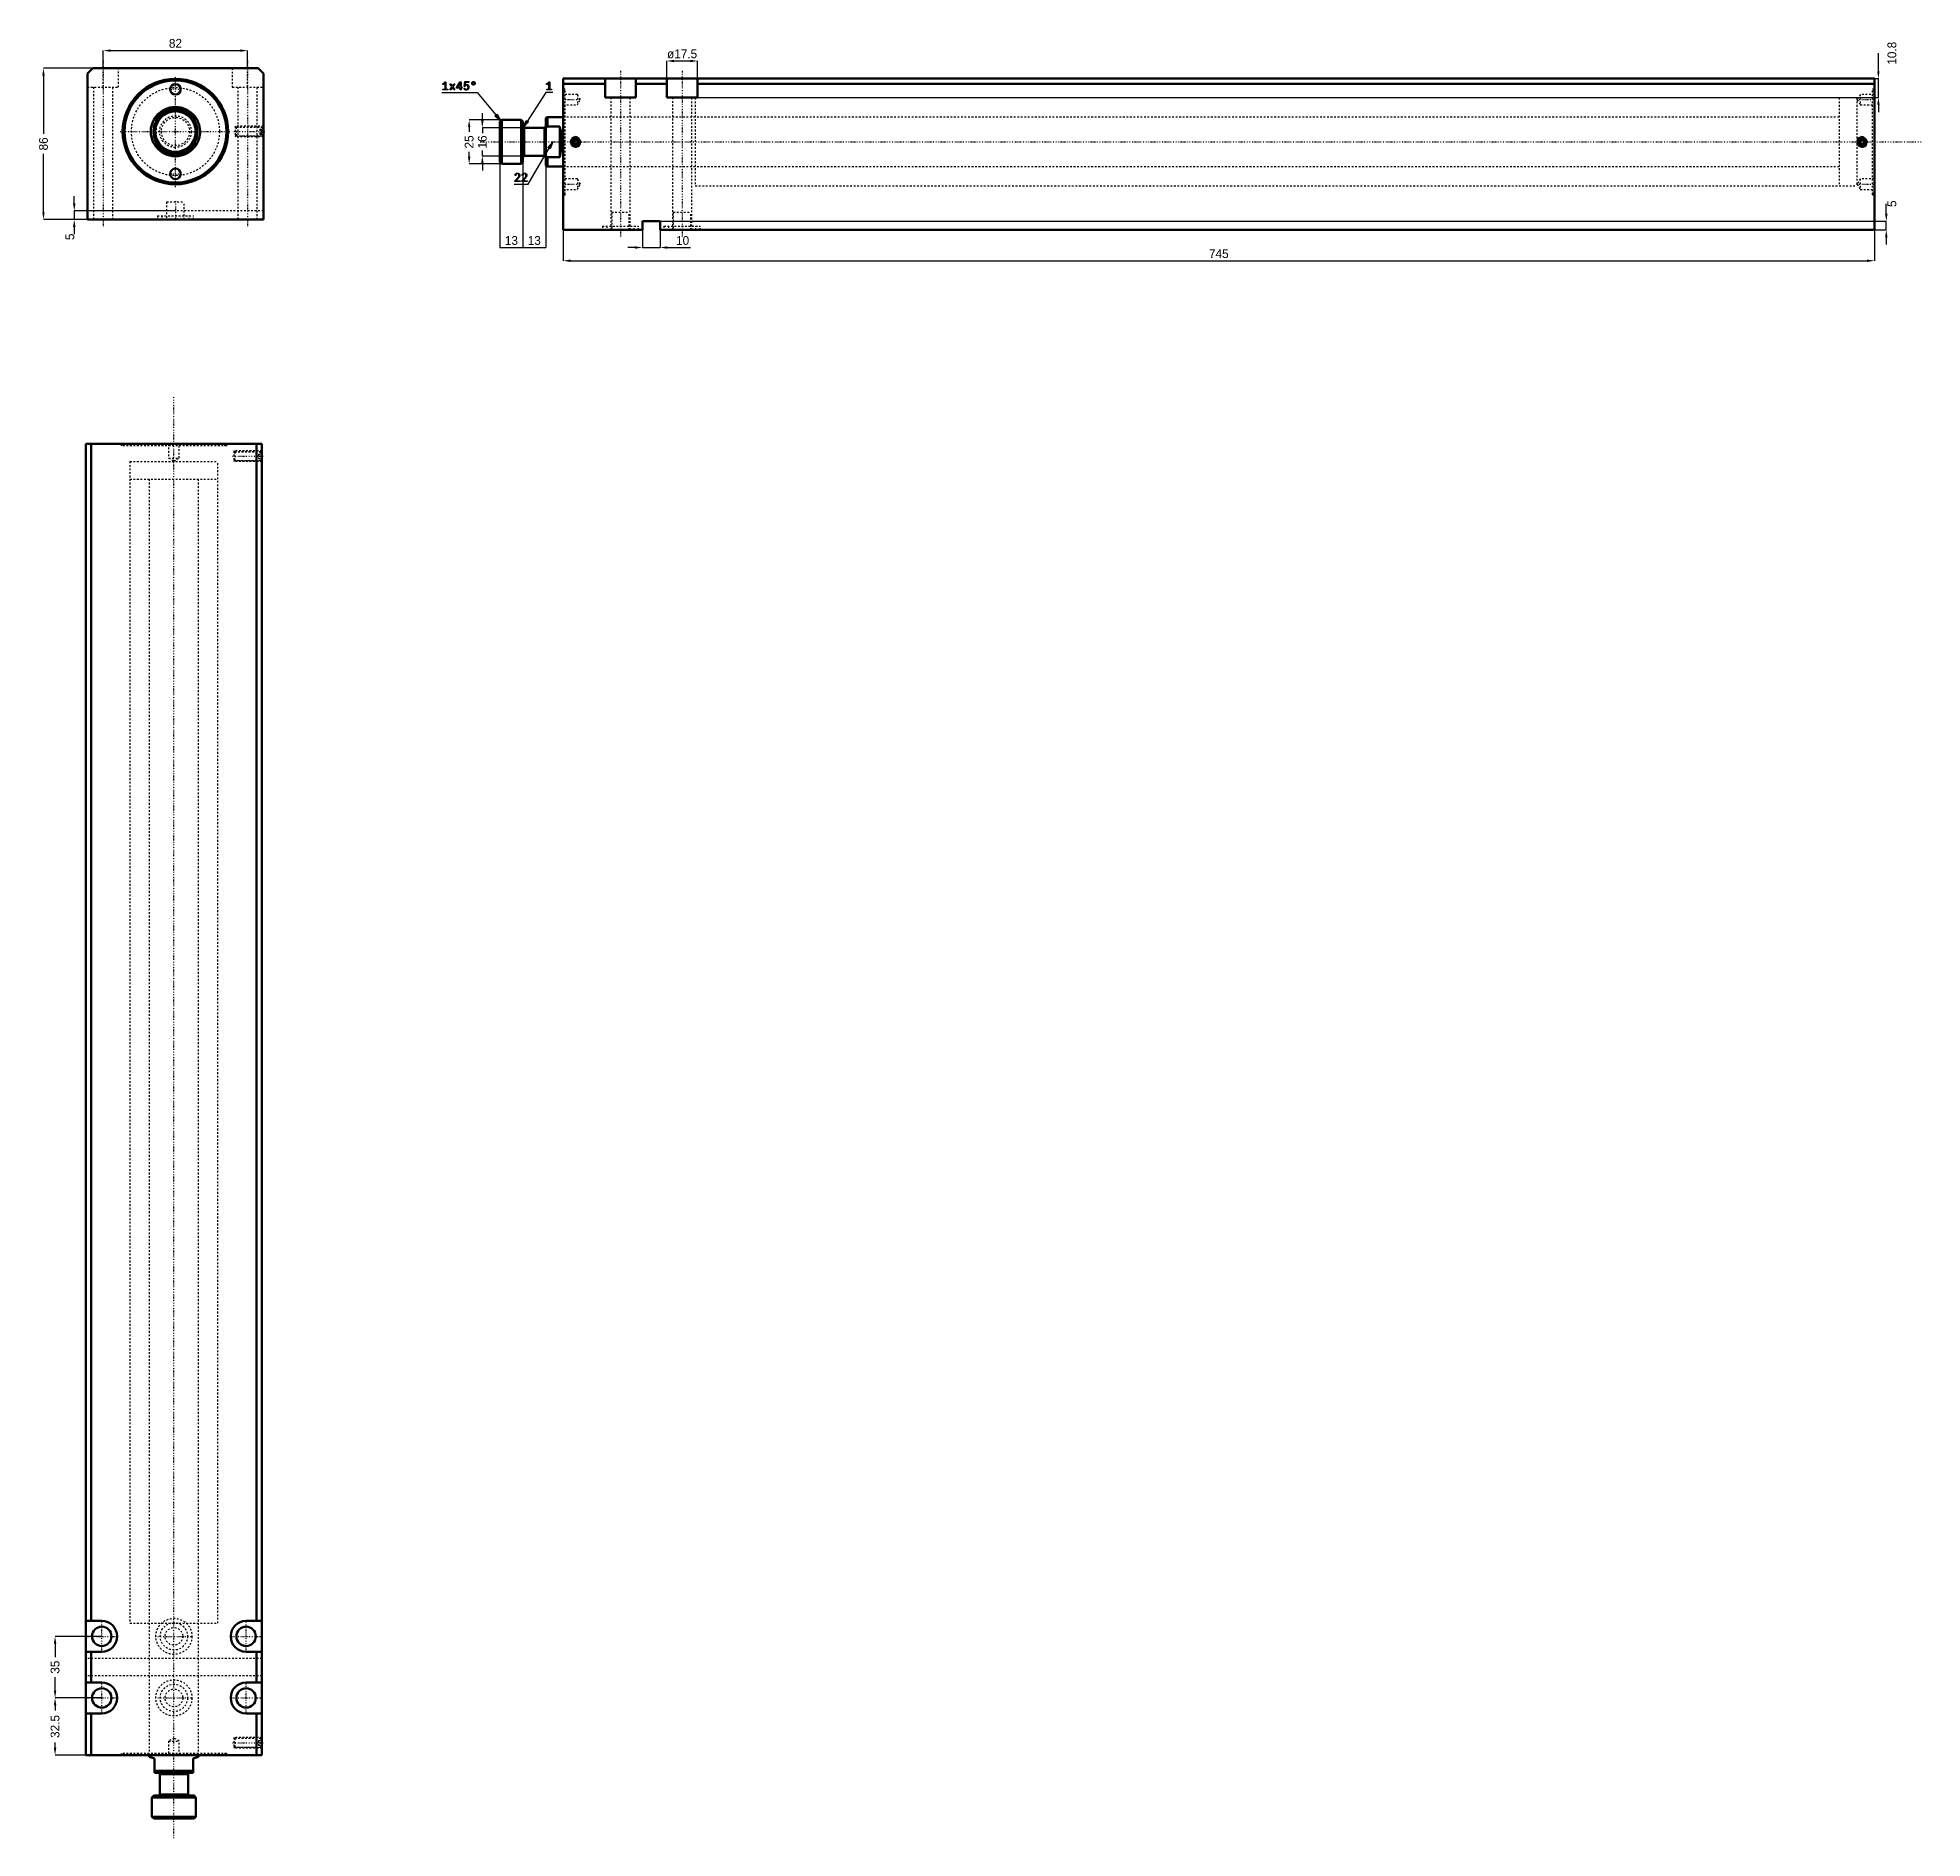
# Model space of a CAD drawing. Header units: millimetres. Extents: x -78 to 993, y -970 to 53.
import ezdxf

# ---------------------------------------------------------------- set-up
doc = ezdxf.new("R2010")
doc.units = ezdxf.units.MM
doc.linetypes.add('Center', pattern=[1.5, 0.45, -0.5, 0.05, -0.5])
doc.linetypes.add('Dashed', pattern=[2, 1, -1])
for name, color, linetype, lineweight in [('2d ConnectionPoints', 7, 'Continuous', 50), ('AM_0', 7, 'Continuous', 50), ('AM_4', 3, 'Continuous', 25), ('AM_5', 3, 'Continuous', 25), ('AM_7', 7, 'Center', 25), ('AM_9', 6, 'Dashed', 25)]:
    doc.layers.add(name, color=color, linetype=linetype, lineweight=lineweight)
doc.dimstyles.new('ISO-25', dxfattribs={"dimtxt": 2.5, "dimasz": 2.5, "dimexe": 1.25, "dimexo": 0.625, "dimtad": 1, "dimtxsty": 'Standard', "dimcen": 2.5, "dimadec": 0, "dimazin": 0, "dimtfac": 1, "dimtmove": 0, "dimatfit": 3, "dimfxl": 0, "dimarcsym": 0})

# ---------------------------------------------------------------- blocks, each defined once
blk = doc.blocks.new('1_JECX_MF_TLA_50_650_0_rod__0_in_JECX_MF_160_TLA_50_650_0__0')
at = {"layer": 'AM_0'}
for p, q in [((-11, 5.9), (-11, 8.7)), ((11, 8.7), (11, 5.9)), ((-11, -8.7), (-11, -5.9)), ((11, -5.9), (11, -8.7))]:
    blk.add_line(p, q, dxfattribs=at)
for points in [[(-11, 8.7), (-11.7, 7.7), (-12.3, 6.6), (-12.9, 5.5), (-13.3, 4.4), (-13.6, 3.2), (-13.9, 2), (-14, 0.8), (-14, -0.4), (-13.9, -1.7), (-13.7, -2.9), (-13.4, -4), (-13, -5.2), (-12.5, -6.3), (-11.9, -7.4), (-11.2, -8.4), (-11, -8.7)], [(11, -8.7), (11.7, -7.7), (12.3, -6.6), (12.9, -5.5), (13.3, -4.4), (13.6, -3.2), (13.9, -2), (14, -0.8), (14, 0.4), (13.9, 1.7), (13.7, 2.9), (13.4, 4), (13, 5.2), (12.5, 6.3), (11.9, 7.4), (11.2, 8.4), (11, 8.7)]]:
    blk.add_lwpolyline(points, dxfattribs=at)
for radius in [12.5, 11.5]:
    blk.add_circle((0, 0), radius, dxfattribs=at)
for radius, start, end in [(14, 38.2132, 141.7868), (13.5, 35.4309, 144.5691), (13.5, 215.4309, 324.5691), (14, 218.2132, 321.7868)]:
    blk.add_arc((0, 0), radius, start, end, dxfattribs=at)
at = {"layer": 'AM_9'}
for p, q in [((-11, 5.9), (-11, -5.9)), ((11, 5.9), (11, -5.9))]:
    blk.add_line(p, q, dxfattribs=at)
for radius in [9, 8]:
    blk.add_circle((0, 0), radius, dxfattribs=at)
blk = doc.blocks.new('2_JECX_MF_EXLA_50_650_0_body__0_in_JECX_MF_160_TLA_50_650_0__0')
at = {"layer": 'AM_0'}
for p, q in [((-47, 36), (-50, 33)), ((-50, 33), (-50, -50)), ((47, 36), (-47, 36)), ((50, 33), (47, 36)), ((50, -50), (50, 33)), ((-50, -50), (50, -50))]:
    blk.add_line(p, q, dxfattribs=at)
for centre, radius in [((0, 0), 30), ((0, 0), 29), ((0, 24), 3), ((0, -24), 3)]:
    blk.add_circle(centre, radius, dxfattribs=at)
at = {"layer": 'AM_5', "linetype": 'Dashed'}
for p, q in [((50, 3), (34, 3)), ((50, -3), (34, -3))]:
    blk.add_line(p, q, dxfattribs=at)
at = {"layer": 'AM_7'}
for p, q in [((-41, 40.3), (-41, -54.3)), ((41, 40.3), (41, -54.3)), ((-3.1, 24), (3.1, 24)), ((0, -31.5), (0, 31.5)), ((-31.5, 0), (31.5, 0)), ((33.2, 0), (50.8, 0)), ((-3.1, -24), (3.1, -24)), ((0, -39.5), (0, -50.5))]:
    blk.add_line(p, q, dxfattribs=at)
at = {"layer": 'AM_9'}
for p, q in [((-41, 25.2), (-41, 36)), ((-32.3, 25.2), (-32.3, 36)), ((32.3, 36), (32.3, 25.2)), ((41, 25.2), (41, 36)), ((-50, 25.2), (-32.3, 25.2)), ((-46.5, 25.2), (-46.5, -50)), ((-35.5, -50), (-35.5, 25.2)), ((32.3, 25.2), (50, 25.2)), ((35.5, 25.2), (35.5, -50)), ((46.5, -50), (46.5, 25.2)), ((34.5, 2.5), (34, 3)), ((34, 3), (34, -3)), ((49.5, 2.4), (34, 2.4)), ((49.5, 2.5), (34.5, 2.5)), ((34.5, 2.5), (34.5, -2.5)), ((48, 1.4), (50, 1.4)), ((48, 1.4), (48, -1.4)), ((48, 0.7), (50, 0.7)), ((50, 3), (49.5, 2.5)), ((49.5, 2.5), (49.5, -2.5)), ((50, 1.9), (49.5, 2.4)), ((49.5, 2.4), (49.5, -2.4)), ((34, -2.4), (49.5, -2.4)), ((34, -3), (34.5, -2.5)), ((34.5, -2.5), (49.5, -2.5)), ((48, -0.7), (50, -0.7)), ((48, -1.4), (50, -1.4)), ((49.5, -2.4), (50, -1.9)), ((49.5, -2.5), (50, -3)), ((-5, -40), (5, -40)), ((-5, -40), (-5, -50)), ((5, -50), (5, -40)), ((50, -45), (-50, -45)), ((-10.2, -47.9), (10.2, -47.9)), ((-10.2, -47.9), (-10.2, -50)), ((-7.8, -47.9), (-7.8, -50)), ((7.8, -50), (7.8, -47.9)), ((10.2, -50), (10.2, -47.9))]:
    blk.add_line(p, q, dxfattribs=at)
blk.add_circle((0, 0), 25, dxfattribs=at)
blk = doc.blocks.new('*D3')
at = {"layer": 'AM_5', "color": 0, "lineweight": -2}
for p, q in [((-41, 36), (-41, 46)), ((-36.8, 46), (36.8, 46)), ((41, 36), (41, 46))]:
    blk.add_line(p, q, dxfattribs=at)
at = {"layer": 'AM_5', "color": 0}
for points in [[(-36.8, 46.7), (-36.8, 45.3), (-41, 46)], [(36.8, 45.3), (36.8, 46.7), (41, 46)]]:
    blk.add_solid(points, dxfattribs=at)
at = {"layer": 'Defpoints', "color": 0}
for p in [(41, 46), (-41, 36), (41, 36)]:
    blk.add_point(p, dxfattribs=at)
at = {"layer": 'AM_5', "color": 0, "insert": (0, 50.1), "char_height": 5, "attachment_point": 5}
blk.add_mtext('82', dxfattribs=at)
blk = doc.blocks.new('*D4')
at = {"layer": 'AM_5', "color": 0, "lineweight": -2}
for p, q in [((-47, 36), (-75, 36)), ((-75, 31.8), (-75, -1.3)), ((-75, -45.8), (-75, -12.7)), ((-50, -50), (-75, -50))]:
    blk.add_line(p, q, dxfattribs=at)
at = {"layer": 'AM_5', "color": 0}
for points in [[(-74.3, 31.8), (-75.7, 31.8), (-75, 36)], [(-75.7, -45.8), (-74.3, -45.8), (-75, -50)]]:
    blk.add_solid(points, dxfattribs=at)
at = {"layer": 'Defpoints', "color": 0}
for p in [(-47, 36), (-75, -50), (-50, -50)]:
    blk.add_point(p, dxfattribs=at)
at = {"layer": 'AM_5', "color": 0, "insert": (-75, -7), "char_height": 5, "attachment_point": 5, "rotation": 90}
blk.add_mtext('86', dxfattribs=at)
blk = doc.blocks.new('*D5')
at = {"layer": 'AM_5', "color": 0, "lineweight": -2}
for p, q in [((-57.5, -40.8), (-57.5, -36.7)), ((0, -45), (-57.5, -45)), ((-57.5, -45), (-57.5, -50)), ((-50, -50), (-57.5, -50)), ((-57.5, -54.2), (-57.5, -58.3))]:
    blk.add_line(p, q, dxfattribs=at)
at = {"layer": 'AM_5', "color": 0}
for points in [[(-58.2, -40.8), (-56.8, -40.8), (-57.5, -45)], [(-56.8, -54.2), (-58.2, -54.2), (-57.5, -50)]]:
    blk.add_solid(points, dxfattribs=at)
at = {"layer": 'Defpoints', "color": 0}
for p in [(-57.5, -50), (-50, -50), (0, -45)]:
    blk.add_point(p, dxfattribs=at)
at = {"layer": 'AM_5', "color": 0, "insert": (-60, -59.8), "char_height": 5, "attachment_point": 5, "rotation": 90}
blk.add_mtext('5', dxfattribs=at)
blk = doc.blocks.new('1_JECX_MF_TLA_50_650_0_rod__0_in_JECX_MF_160_TLA_50_650_0__4')
at = {"layer": 'AM_0'}
for p, q in [((-14, 0), (-14, -1)), ((14, -1), (14, 0)), ((-11, -2), (-14, -1)), ((-11, -10), (-11, -2)), ((-11, -9), (11, -9)), ((-11, -10), (11, -10)), ((14, -1), (11, -2)), ((11, -2), (11, -10)), ((-8, -11), (-8, -22)), ((8, -22), (8, -11)), ((-11.5, -23), (-12.5, -24)), ((-12.5, -24), (-12.5, -35)), ((-12.5, -24), (12.5, -24)), ((-11.5, -23), (11.5, -23)), ((12.5, -24), (11.5, -23)), ((12.5, -35), (12.5, -24)), ((-12.5, -35), (12.5, -35)), ((-12.5, -35), (-11.5, -36)), ((-11.5, -36), (11.5, -36)), ((11.5, -36), (12.5, -35))]:
    blk.add_line(p, q, dxfattribs=at)
for centre, start, end in [((-9, -11), 0, 90), ((9, -11), 90, 180), ((-9, -22), 270, 360), ((9, -22), 180, 270)]:
    blk.add_arc(centre, 1, start, end, dxfattribs=at)
at = {"layer": 'AM_4'}
for p, q in [((-8, -11), (8, -11)), ((-8, -22), (8, -22))]:
    blk.add_line(p, q, dxfattribs=at)
at = {"layer": 'AM_7'}
blk.add_line((0, -47.2), (0, 772.2), dxfattribs=at)
at = {"layer": 'AM_9'}
for p, q in [((-25, 735), (25, 735)), ((-25, 735), (-25, 725)), ((25, 725), (25, 735)), ((-25, 725), (25, 725)), ((-14, 725), (-14, 0)), ((14, 0), (14, 725))]:
    blk.add_line(p, q, dxfattribs=at)
blk = doc.blocks.new('2_JECX_MF_EXLA_50_650_0_body__0_in_JECX_MF_160_TLA_50_650_0__4')
at = {"layer": 'AM_0'}
for p, q in [((50, 745), (-50, 745)), ((-50, 745), (-50, 0)), ((-47, 745), (-47, 76.25)), ((47, 745), (47, 76.25)), ((50, 745), (50, 0)), ((-41, 76.25), (-50, 76.25)), ((50, 76.25), (41, 76.25)), ((-50, 58.75), (-41, 58.75)), ((-47, 58.75), (-47, 41.25)), ((41, 58.75), (50, 58.75)), ((47, 58.75), (47, 41.25)), ((-41, 41.25), (-50, 41.25)), ((50, 41.25), (41, 41.25)), ((-50, 23.75), (-41, 23.75)), ((-47, 23.75), (-47, 0)), ((41, 23.75), (50, 23.75)), ((47, 23.75), (47, 0)), ((50, 0), (-50, 0))]:
    blk.add_line(p, q, dxfattribs=at)
for centre in [(-41, 67.5), (41, 67.5), (-41, 32.5), (41, 32.5)]:
    blk.add_circle(centre, 5.5, dxfattribs=at)
for centre, start, end in [((-41, 67.5), 270, 90), ((41, 67.5), 90, 270), ((-41, 32.5), 270, 90), ((41, 32.5), 90, 270)]:
    blk.add_arc(centre, 8.75, start, end, dxfattribs=at)
at = {"layer": 'AM_5', "linetype": 'Dashed'}
for p, q in [((50, 741), (34, 741)), ((50, 735), (34, 735)), ((50, 10), (34, 10)), ((50, 4), (34, 4))]:
    blk.add_line(p, q, dxfattribs=at)
at = {"layer": 'AM_7'}
for p, q in [((33.2, 738), (50.8, 738)), ((-41, 58.3125), (-41, 76.6875)), ((41, 58.3125), (41, 76.6875)), ((-50.1875, 67.5), (-31.8125, 67.5)), ((-10.7625, 67.5), (10.7625, 67.5)), ((31.8125, 67.5), (50.1875, 67.5)), ((-50.1875, 32.5), (-31.8125, 32.5)), ((-41, 23.3125), (-41, 41.6875)), ((-10.7625, 32.5), (10.7625, 32.5)), ((31.8125, 32.5), (50.1875, 32.5)), ((41, 23.3125), (41, 41.6875)), ((33.2, 7), (50.8, 7))]:
    blk.add_line(p, q, dxfattribs=at)
at = {"layer": 'AM_9'}
for p, q in [((-30, 745), (-30, 744)), ((30, 744), (-30, 744)), ((-29, 745), (-29, 744)), ((-3, 745), (-3, 737)), ((3, 737), (3, 745)), ((29, 744), (29, 745)), ((30, 744), (30, 745)), ((34, 741), (34, 735)), ((34.5415, 740.4585), (34, 741)), ((49.5, 740.4), (34, 740.4)), ((49.4585, 740.4585), (34.5415, 740.4585)), ((34.5415, 740.4585), (34.5415, 735.5415)), ((48, 739.25), (50, 739.25)), ((48, 739.25), (48, 736.75)), ((50, 741), (49.4585, 740.4585)), ((49.4585, 740.4585), (49.4585, 735.5415)), ((49.5, 740.4), (49.5, 735.6)), ((50, 739.9), (49.5, 740.4)), ((-25, 735), (25, 735)), ((-25, 735), (-25, 75)), ((-3, 737), (0, 735.2679)), ((-3, 737), (3, 737)), ((0, 735.2679), (3, 737)), ((25, 75), (25, 735)), ((34, 735.6), (49.5, 735.6)), ((34, 735), (34.5415, 735.5415)), ((34.5415, 735.5415), (49.4585, 735.5415)), ((48, 738), (50, 738)), ((48, 736.75), (50, 736.75)), ((49.4585, 735.5415), (50, 735)), ((49.5, 735.6), (50, 736.1)), ((-25, 75), (25, 75)), ((-14, 75), (-14, 0)), ((14, 0), (14, 75)), ((50, 55), (-50, 55)), ((50, 45), (-50, 45)), ((30, 1), (-30, 1)), ((-30, 1), (-30, 0)), ((-29, 1), (-29, 0)), ((0, 9.7321), (-3, 8)), ((-3, 8), (-3, 0)), ((-3, 8), (3, 8)), ((3, 8), (0, 9.7321)), ((3, 0), (3, 8)), ((29, 0), (29, 1)), ((30, 0), (30, 1)), ((34, 10), (34, 4)), ((34.5415, 9.4585), (34, 10)), ((49.5, 9.4), (34, 9.4)), ((34, 4.6), (49.5, 4.6)), ((34, 4), (34.5415, 4.5415)), ((49.4585, 9.4585), (34.5415, 9.4585)), ((34.5415, 9.4585), (34.5415, 4.5415)), ((34.5415, 4.5415), (49.4585, 4.5415)), ((48, 8.25), (50, 8.25)), ((48, 8.25), (48, 5.75)), ((48, 7), (50, 7)), ((48, 5.75), (50, 5.75)), ((50, 10), (49.4585, 9.4585)), ((49.4585, 9.4585), (49.4585, 4.5415)), ((49.4585, 4.5415), (50, 4)), ((50, 8.9), (49.5, 9.4)), ((49.5, 9.4), (49.5, 4.6)), ((49.5, 4.6), (50, 5.1))]:
    blk.add_line(p, q, dxfattribs=at)
for centre, radius in [((0, 67.5), 10.25), ((0, 67.5), 7.75), ((0, 67.5), 5), ((0, 32.5), 10.25), ((0, 32.5), 7.75), ((0, 32.5), 5)]:
    blk.add_circle(centre, radius, dxfattribs=at)
blk = doc.blocks.new('*D11')
at = {"layer": 'AM_5', "color": 0, "lineweight": -2}
for p, q in [((-41.9, -855), (-68.4, -855)), ((-68.4, -859.1), (-68.4, -866.8)), ((-68.4, -885.8), (-68.4, -878.1)), ((-41.9, -890), (-68.4, -890))]:
    blk.add_line(p, q, dxfattribs=at)
at = {"layer": 'AM_5', "color": 0}
for points in [[(-69.1, -859.1), (-67.7, -859.1), (-68.4, -855)], [(-69.1, -885.8), (-67.7, -885.8), (-68.4, -890)]]:
    blk.add_solid(points, dxfattribs=at)
at = {"layer": 'Defpoints', "color": 0}
for p in [(-68.4, -855), (-41.9, -855), (-41.9, -890)]:
    blk.add_point(p, dxfattribs=at)
at = {"layer": 'AM_5', "color": 0, "insert": (-68.4, -872.5), "char_height": 5, "attachment_point": 5, "rotation": 90}
blk.add_mtext('35', dxfattribs=at)
blk = doc.blocks.new('*D12')
at = {"layer": 'AM_5', "color": 0, "lineweight": -2}
for p, q in [((-41.9, -890), (-68.4, -890)), ((-68.4, -894.1), (-68.4, -897.2)), ((-68.4, -918.3), (-68.4, -915.2)), ((-50.9, -922.5), (-68.4, -922.5))]:
    blk.add_line(p, q, dxfattribs=at)
at = {"layer": 'AM_5', "color": 0}
for points in [[(-69.1, -894.1), (-67.7, -894.1), (-68.4, -890)], [(-69.1, -918.3), (-67.7, -918.3), (-68.4, -922.5)]]:
    blk.add_solid(points, dxfattribs=at)
at = {"layer": 'Defpoints', "color": 0}
for p in [(-41.9, -890), (-68.4, -922.5), (-50.9, -922.5)]:
    blk.add_point(p, dxfattribs=at)
at = {"layer": 'AM_5', "color": 0, "insert": (-68.4, -906.2), "char_height": 5, "attachment_point": 5, "rotation": 90}
blk.add_mtext('32.5', dxfattribs=at)
blk = doc.blocks.new('1_JECX_MF_TLA_50_650_0_rod__0_in_JECX_MF_160_TLA_50_650_0__2')
at = {"layer": 'AM_0'}
for p, q in [((-35, 12.5), (-36, 11.5)), ((-36, 11.5), (-36, -11.5)), ((-24, 12.5), (-35, 12.5)), ((-35, 12.5), (-35, -12.5)), ((-23, 11.5), (-24, 12.5)), ((-24, 12.5), (-24, -12.5)), ((-23, 11.5), (-23, -11.5)), ((-9, 14), (-10, 13.5)), ((-10, 13.5), (-10, -13.5)), ((0, 14), (-9, 14)), ((-9, 14), (-9, 8.7)), ((-11, 8), (-22, 8)), ((-9, 8.7), (-10, 7.8)), ((-2, 8.7), (-9, 8.7)), ((-2, 8.7), (-2, -8.7)), ((-22, -8), (-11, -8)), ((-9, -8.7), (-2, -8.7)), ((-9, -8.7), (-9, -14)), ((-36, -11.5), (-35, -12.5)), ((-35, -12.5), (-24, -12.5)), ((-24, -12.5), (-23, -11.5)), ((-10, -13.5), (-9, -14)), ((-9, -14), (0, -14))]:
    blk.add_line(p, q, dxfattribs=at)
for points in [[(-2, -8.7), (-1.8, -7.7), (-1.6, -6.6), (-1.4, -5.5), (-1.3, -4.4), (-1.1, -3.2), (-1.1, -2), (-1, -0.8), (-1, 0.4), (-1.1, 1.7), (-1.1, 2.9), (-1.2, 4), (-1.4, 5.2), (-1.5, 6.3), (-1.7, 7.4), (-1.9, 8.4), (-2, 8.7)], [(-10, -7.8), (-10, -7.9), (-9, -8.7)]]:
    blk.add_lwpolyline(points, dxfattribs=at)
for centre, start, end in [((-22, 9), 180, 270), ((-11, 9), 270, 0), ((-22, -9), 90, 180), ((-11, -9), 360, 90)]:
    blk.add_arc(centre, 1, start, end, dxfattribs=at)
at = {"layer": 'AM_4'}
for p, q in [((-22, 8), (-22, -8)), ((-11, 8), (-11, -8))]:
    blk.add_line(p, q, dxfattribs=at)
at = {"layer": 'AM_7'}
blk.add_line((-47.2, 0), (772.2, 0), dxfattribs=at)
at = {"layer": 'AM_9'}
for p, q in [((735, 25), (725, 25)), ((725, 25), (725, -25)), ((735, 25), (735, -25)), ((725, 14), (0, 14)), ((0, -14), (725, -14)), ((725, -25), (735, -25))]:
    blk.add_line(p, q, dxfattribs=at)
blk = doc.blocks.new('2_JECX_MF_EXLA_50_650_0_body__0_in_JECX_MF_160_TLA_50_650_0__2')
at = {"layer": 'AM_0'}
for p, q in [((0, -50), (0, 36)), ((745, 36), (0, 36)), ((23.8, 33), (0, 33)), ((23.8, 36), (23.8, 25.2)), ((41.2, 25.2), (41.2, 36)), ((58.8, 33), (41.2, 33)), ((58.8, 36), (58.8, 25.2)), ((76.2, 25.2), (76.2, 36)), ((745, 33), (76.2, 33)), ((745, -50), (745, 36)), ((23.8, 25.2), (41.2, 25.2)), ((58.8, 25.2), (76.2, 25.2)), ((7, 1.4), (5.7, 0.7)), ((5.7, 0.7), (5.7, -0.7)), ((8.2, 0.7), (7, 1.4)), ((8.2, -0.7), (8.2, 0.7)), ((738, 1.4), (736.8, 0.7)), ((736.8, 0.7), (736.8, -0.7)), ((739.2, 0.7), (738, 1.4)), ((739.2, -0.7), (739.2, 0.7)), ((5.7, -0.7), (7, -1.4)), ((7, -1.4), (8.2, -0.7)), ((736.8, -0.7), (738, -1.4)), ((738, -1.4), (739.2, -0.7)), ((45, -50), (0, -50)), ((45, -45), (45, -50)), ((55, -45), (45, -45)), ((55, -50), (55, -45)), ((745, -50), (55, -50))]:
    blk.add_line(p, q, dxfattribs=at)
for centre, radius in [((7, 0), 2.46), ((7, 0), 2.4), ((7, 0), 1.9), ((738, 0), 2.46), ((738, 0), 2.4), ((738, 0), 1.9)]:
    blk.add_circle(centre, radius, dxfattribs=at)
at = {"layer": 'AM_5'}
for centre in [(7, 0), (738, 0)]:
    blk.add_arc(centre, 3, 75, 15, dxfattribs=at)
at = {"layer": 'AM_7'}
for p, q in [((32.5, 40.3), (32.5, -54.3)), ((67.5, 40.3), (67.5, -54.3)), ((-0.5, 24), (10.2, 24)), ((734.8, 24), (745.5, 24)), ((7, -3.2), (7, 3.1)), ((738, -3.2), (738, 3.1)), ((-0.5, -24), (10.2, -24)), ((734.8, -24), (745.5, -24))]:
    blk.add_line(p, q, dxfattribs=at)
at = {"layer": 'AM_9'}
for p, q in [((1, 30), (0, 30)), ((1, 29), (0, 29)), ((8, 27), (0, 27)), ((1, -30), (1, 30)), ((9.7, 24), (8, 27)), ((8, 27), (8, 21)), ((8, 21), (9.7, 24)), ((27, 25.2), (27, -50)), ((38, -50), (38, 25.2)), ((62, 25.2), (62, -50)), ((73, -50), (73, 25.2)), ((735, 25), (75, 25)), ((75, 25), (75, -25)), ((735, 25), (735, -25)), ((737, 27), (735.3, 24)), ((735.3, 24), (737, 21)), ((745, 27), (737, 27)), ((737, 27), (737, 21)), ((744, -30), (744, 30)), ((745, 30), (744, 30)), ((745, 29), (744, 29)), ((0, 21), (8, 21)), ((75, 14), (0, 14)), ((737, 21), (745, 21)), ((0, -14), (75, -14)), ((8, -21), (0, -21)), ((9.7, -24), (8, -21)), ((8, -21), (8, -27)), ((737, -21), (735.3, -24)), ((745, -21), (737, -21)), ((737, -21), (737, -27)), ((0, -27), (8, -27)), ((0, -29), (1, -29)), ((0, -30), (1, -30)), ((8, -27), (9.7, -24)), ((75, -25), (735, -25)), ((735.3, -24), (737, -27)), ((737, -27), (745, -27)), ((744, -29), (745, -29)), ((744, -30), (745, -30)), ((27.5, -40), (37.5, -40)), ((27.5, -40), (27.5, -50)), ((37.5, -50), (37.5, -40)), ((62.5, -40), (72.5, -40)), ((62.5, -40), (62.5, -50)), ((72.5, -50), (72.5, -40)), ((22.2, -47.9), (42.8, -47.9)), ((22.2, -47.9), (22.2, -50)), ((24.8, -47.9), (24.8, -50)), ((40.2, -50), (40.2, -47.9)), ((42.8, -50), (42.8, -47.9)), ((57.2, -47.9), (77.8, -47.9)), ((57.2, -47.9), (57.2, -50)), ((59.8, -47.9), (59.8, -50)), ((75.3, -50), (75.3, -47.9)), ((77.8, -50), (77.8, -47.9))]:
    blk.add_line(p, q, dxfattribs=at)
blk = doc.blocks.new('*D25')
at = {"layer": 'AM_5', "color": 0, "lineweight": -2}
for p, q in [((279.2, 30.1), (279.2, 40.1)), ((283.3, 40.1), (292.5, 40.1)), ((296.7, 30.1), (296.7, 40.1))]:
    blk.add_line(p, q, dxfattribs=at)
at = {"layer": 'AM_5', "color": 0}
for points in [[(283.3, 40.8), (283.3, 39.4), (279.2, 40.1)], [(292.5, 40.8), (292.5, 39.4), (296.7, 40.1)]]:
    blk.add_solid(points, dxfattribs=at)
at = {"layer": 'Defpoints', "color": 0}
for p in [(296.7, 40.1), (279.2, 30.1), (296.7, 30.1)]:
    blk.add_point(p, dxfattribs=at)
at = {"layer": 'AM_5', "color": 0, "insert": (287.9, 44.1), "char_height": 5, "attachment_point": 5}
blk.add_mtext('ø17.5', dxfattribs=at)
blk = doc.blocks.new('*D26')
at = {"layer": 'AM_5', "color": 0, "lineweight": -2}
for p, q in [((967.7, 34.3), (967.7, 44.5)), ((296.7, 30.1), (967.7, 30.1)), ((967.7, 19.3), (967.7, 30.1)), ((296.7, 19.3), (967.7, 19.3)), ((967.7, 15.2), (967.7, 11))]:
    blk.add_line(p, q, dxfattribs=at)
at = {"layer": 'AM_5', "color": 0}
for points in [[(967, 34.3), (968.4, 34.3), (967.7, 30.1)], [(967, 15.2), (968.4, 15.2), (967.7, 19.3)]]:
    blk.add_solid(points, dxfattribs=at)
at = {"layer": 'Defpoints', "color": 0}
for p in [(296.7, 30.1), (967.7, 30.1), (296.7, 19.3)]:
    blk.add_point(p, dxfattribs=at)
at = {"layer": 'AM_5', "color": 0, "insert": (975.4, 44.5), "char_height": 5, "attachment_point": 5, "rotation": 90}
blk.add_mtext('10.8', dxfattribs=at)
blk = doc.blocks.new('*D27')
at = {"layer": 'AM_5', "color": 0, "lineweight": -2}
for p, q in [((220.4, -55.9), (220.4, -73.4)), ((965.4, -55.9), (965.4, -73.4)), ((224.6, -73.4), (961.2, -73.4))]:
    blk.add_line(p, q, dxfattribs=at)
at = {"layer": 'AM_5', "color": 0}
for points in [[(224.6, -72.7), (224.6, -74.1), (220.4, -73.4)], [(961.2, -72.7), (961.2, -74.1), (965.4, -73.4)]]:
    blk.add_solid(points, dxfattribs=at)
at = {"layer": 'Defpoints', "color": 0}
for p in [(220.4, -55.9), (965.4, -55.9), (965.4, -73.4)]:
    blk.add_point(p, dxfattribs=at)
at = {"layer": 'AM_5', "color": 0, "insert": (592.9, -69.4), "char_height": 5, "attachment_point": 5}
blk.add_mtext('745', dxfattribs=at)
blk = doc.blocks.new('*D28')
at = {"layer": 'AM_5', "color": 0, "lineweight": -2}
for p, q in [((197.4, -17.4), (197.4, -65.9)), ((210.4, -14.9), (210.4, -65.9)), ((197.4, -65.9), (210.4, -65.9))]:
    blk.add_line(p, q, dxfattribs=at)
at = {"layer": 'Defpoints', "color": 0}
for p in [(197.4, -17.4), (210.4, -14.9), (210.4, -65.9)]:
    blk.add_point(p, dxfattribs=at)
at = {"layer": 'AM_5', "color": 0, "insert": (203.9, -61.9), "char_height": 5, "attachment_point": 5}
blk.add_mtext('13', dxfattribs=at)
blk = doc.blocks.new('*D29')
at = {"layer": 'AM_5', "color": 0, "lineweight": -2}
for p, q in [((184.4, -17.4), (184.4, -65.9)), ((197.4, -17.4), (197.4, -65.9)), ((184.4, -65.9), (197.4, -65.9))]:
    blk.add_line(p, q, dxfattribs=at)
at = {"layer": 'Defpoints', "color": 0}
for p in [(184.4, -17.4), (197.4, -17.4), (197.4, -65.9)]:
    blk.add_point(p, dxfattribs=at)
at = {"layer": 'AM_5', "color": 0, "insert": (190.9, -61.9), "char_height": 5, "attachment_point": 5}
blk.add_mtext('13', dxfattribs=at)
blk = doc.blocks.new('*D30')
at = {"layer": 'AM_5', "color": 0, "lineweight": -2}
for p, q in [((185.4, 6.6), (166.9, 6.6)), ((166.9, 2.5), (166.9, -0.2)), ((166.9, -14.2), (166.9, -11.5)), ((185.4, -18.4), (166.9, -18.4))]:
    blk.add_line(p, q, dxfattribs=at)
at = {"layer": 'AM_5', "color": 0}
for points in [[(166.2, 2.5), (167.6, 2.5), (166.9, 6.6)], [(166.2, -14.2), (167.6, -14.2), (166.9, -18.4)]]:
    blk.add_solid(points, dxfattribs=at)
at = {"layer": 'Defpoints', "color": 0}
for p in [(166.9, 6.6), (185.4, 6.6), (185.4, -18.4)]:
    blk.add_point(p, dxfattribs=at)
at = {"layer": 'AM_5', "color": 0, "insert": (166.9, -5.9), "char_height": 5, "attachment_point": 5, "rotation": 90}
blk.add_mtext('25', dxfattribs=at)
blk = doc.blocks.new('*D31')
at = {"layer": 'AM_5', "color": 0, "lineweight": -2}
for p, q in [((174.4, 6.3), (174.4, 10.5)), ((198.4, 2.1), (174.4, 2.1)), ((174.4, 2.1), (174.4, -1)), ((174.4, -13.9), (174.4, -10.7)), ((198.4, -13.9), (174.4, -13.9)), ((174.4, -18), (174.4, -22.2))]:
    blk.add_line(p, q, dxfattribs=at)
at = {"layer": 'AM_5', "color": 0}
for points in [[(173.7, 6.3), (175.1, 6.3), (174.4, 2.1)], [(173.7, -18), (175.1, -18), (174.4, -13.9)]]:
    blk.add_solid(points, dxfattribs=at)
at = {"layer": 'Defpoints', "color": 0}
for p in [(174.4, 2.1), (198.4, 2.1), (198.4, -13.9)]:
    blk.add_point(p, dxfattribs=at)
at = {"layer": 'AM_5', "color": 0, "insert": (174.4, -5.9), "char_height": 5, "attachment_point": 5, "rotation": 90}
blk.add_mtext('16', dxfattribs=at)
blk = doc.blocks.new('*D32')
at = {"layer": 'AM_5', "color": 0, "lineweight": -2}
for p, q in [((265.4, -50.9), (265.4, -65.9)), ((275.4, -55.9), (275.4, -65.9)), ((261.2, -65.9), (257.1, -65.9)), ((265.4, -65.9), (275.4, -65.9)), ((279.6, -65.9), (292.6, -65.9))]:
    blk.add_line(p, q, dxfattribs=at)
at = {"layer": 'AM_5', "color": 0}
for points in [[(261.2, -65.2), (261.2, -66.6), (265.4, -65.9)], [(279.6, -65.2), (279.6, -66.6), (275.4, -65.9)]]:
    blk.add_solid(points, dxfattribs=at)
at = {"layer": 'Defpoints', "color": 0}
for p in [(265.4, -50.9), (275.4, -55.9), (275.4, -65.9)]:
    blk.add_point(p, dxfattribs=at)
at = {"layer": 'AM_5', "color": 0, "insert": (288.2, -61.9), "char_height": 5, "attachment_point": 5}
blk.add_mtext('10', dxfattribs=at)
blk = doc.blocks.new('*D33')
at = {"layer": 'AM_5', "color": 0, "lineweight": -2}
for p, q in [((972.2, -46.7), (972.2, -41)), ((265.4, -50.9), (972.2, -50.9)), ((972.2, -55.9), (972.2, -50.9)), ((275.4, -55.9), (972.2, -55.9)), ((972.2, -60), (972.2, -64.2))]:
    blk.add_line(p, q, dxfattribs=at)
at = {"layer": 'AM_5', "color": 0}
for points in [[(971.5, -46.7), (972.9, -46.7), (972.2, -50.9)], [(971.5, -60), (972.9, -60), (972.2, -55.9)]]:
    blk.add_solid(points, dxfattribs=at)
at = {"layer": 'Defpoints', "color": 0}
for p in [(265.4, -50.9), (275.4, -55.9), (972.2, -55.9)]:
    blk.add_point(p, dxfattribs=at)
at = {"layer": 'AM_5', "color": 0, "insert": (975.4, -41), "char_height": 5, "attachment_point": 5, "rotation": 90}
blk.add_mtext('5', dxfattribs=at)

msp = doc.modelspace()

# ---------------------------------------------------------------- linework, layer by layer
at = {"layer": '2d ConnectionPoints'}
for p in [(0, 0), (220.407, -5.87), (-0.856, -922.475)]:
    msp.add_point(p, dxfattribs=at)
at = {"layer": 'AM_5'}
for p, q in [((151.407, 22.13), (171.407, 22.13)), ((171.407, 22.13), (184.907, 6.13)), ((210.407, 22.13), (197.7, 2.422)), ((214.407, 22.13), (210.407, 22.13)), ((200.407, -29.87), (214.407, -5.87)), ((192.407, -29.87), (200.407, -29.87))]:
    msp.add_line(p, q, dxfattribs=at)
for points in [[(152.014, 24.046), (153.21, 24.046), (153.21, 27.562), (153.21, 27.562), (153.146, 27.497), (153.037, 27.396), (153.037, 27.396), (152.914, 27.291), (152.824, 27.218), (152.824, 27.218), (152.73, 27.145), (152.588, 27.042), (152.588, 27.042), (152.445, 26.946), (152.349, 26.886), (152.349, 26.886), (152.256, 26.832), (152.126, 26.766), (152.126, 26.766), (152.008, 26.719), (151.936, 26.698), (151.936, 27.192), (151.936, 27.192), (152.025, 27.234), (152.165, 27.314), (152.165, 27.314), (152.313, 27.414), (152.416, 27.492), (152.416, 27.492), (152.519, 27.576), (152.67, 27.705), (152.67, 27.705), (152.815, 27.84), (152.908, 27.933), (152.908, 27.933), (152.997, 28.024), (153.115, 28.152), (153.115, 28.152), (153.217, 28.27), (153.275, 28.342), (153.691, 28.342), (153.691, 24.046), (154.777, 24.046), (154.777, 23.63), (152.014, 23.63), (152.014, 24.046)], [(157.077, 25.414), (155.979, 27.205), (156.547, 27.205), (157.366, 25.849), (158.228, 27.205), (158.744, 27.205), (157.659, 25.456), (158.796, 23.63), (158.221, 23.63), (157.357, 25.034), (156.443, 23.63), (155.917, 23.63), (157.077, 25.414)], [(161.831, 24.67), (159.725, 24.67), (159.725, 25.092), (161.643, 28.342), (162.286, 28.342), (162.286, 25.108), (162.988, 25.108), (162.988, 24.67), (162.286, 24.67), (162.286, 23.63), (161.831, 23.63), (161.831, 24.67)], [(161.838, 25.108), (161.838, 27.796), (160.284, 25.108), (161.838, 25.108)], [(165.288, 23.571), (165.288, 23.571), (165.142, 23.576), (164.933, 23.602), (164.933, 23.602), (164.736, 23.651), (164.612, 23.696), (164.612, 23.696), (164.496, 23.752), (164.341, 23.856), (164.341, 23.856), (164.207, 23.985), (164.13, 24.085), (164.13, 24.085), (164.065, 24.195), (163.995, 24.382), (163.995, 24.382), (163.957, 24.593), (163.949, 24.748), (164.456, 24.748), (164.456, 24.748), (164.466, 24.602), (164.515, 24.411), (164.515, 24.411), (164.607, 24.255), (164.692, 24.169), (164.692, 24.169), (164.792, 24.099), (164.964, 24.023), (164.964, 24.023), (165.162, 23.982), (165.308, 23.974), (165.308, 23.974), (165.434, 23.981), (165.605, 24.017), (165.605, 24.017), (165.757, 24.084), (165.847, 24.146), (165.847, 24.146), (165.929, 24.219), (166.033, 24.345), (166.033, 24.345), (166.118, 24.491), (166.163, 24.598), (166.163, 24.598), (166.199, 24.712), (166.238, 24.891), (166.238, 24.891), (166.259, 25.079), (166.263, 25.209), (166.263, 25.209), (166.26, 25.328), (166.239, 25.502), (166.239, 25.502), (166.201, 25.669), (166.166, 25.776), (166.166, 25.776), (166.123, 25.878), (166.043, 26.015), (166.043, 26.015), (165.945, 26.134), (165.87, 26.204), (165.87, 26.204), (165.787, 26.262), (165.648, 26.325), (165.648, 26.325), (165.493, 26.36), (165.379, 26.366), (165.379, 26.366), (165.259, 26.358), (165.089, 26.316), (165.089, 26.316), (164.931, 26.239), (164.833, 26.168), (164.833, 26.168), (164.745, 26.083), (164.635, 25.933), (164.635, 25.933), (164.554, 25.757), (164.515, 25.625), (164.021, 25.625), (164.359, 28.355), (166.653, 28.355), (166.653, 27.933), (164.82, 27.933), (164.612, 26.369), (164.612, 26.369), (164.681, 26.453), (164.789, 26.563), (164.789, 26.563), (164.902, 26.653), (164.98, 26.702), (164.98, 26.702), (165.062, 26.743), (165.195, 26.787), (165.195, 26.787), (165.341, 26.81), (165.444, 26.815), (165.444, 26.815), (165.604, 26.806), (165.826, 26.761), (165.826, 26.761), (166.029, 26.677), (166.153, 26.6), (166.153, 26.6), (166.267, 26.508), (166.416, 26.347), (166.416, 26.347), (166.54, 26.158), (166.608, 26.017), (166.608, 26.017), (166.664, 25.866), (166.725, 25.627), (166.725, 25.627), (166.758, 25.373), (166.764, 25.196), (166.764, 25.196), (166.757, 25.009), (166.718, 24.746), (166.718, 24.746), (166.645, 24.501), (166.579, 24.349), (166.579, 24.349), (166.499, 24.208), (166.356, 24.022), (166.356, 24.022), (166.187, 23.864), (166.059, 23.776), (166.059, 23.776), (165.921, 23.702), (165.699, 23.622), (165.699, 23.622), (165.459, 23.579), (165.288, 23.571)], [(169.363, 26.425), (169.363, 26.425), (169.261, 26.43), (169.113, 26.458), (169.113, 26.458), (168.972, 26.511), (168.882, 26.559), (168.882, 26.559), (168.797, 26.617), (168.684, 26.718), (168.684, 26.718), (168.587, 26.837), (168.531, 26.925), (168.531, 26.925), (168.484, 27.019), (168.434, 27.166), (168.434, 27.166), (168.406, 27.319), (168.401, 27.426), (168.401, 27.426), (168.406, 27.532), (168.434, 27.686), (168.434, 27.686), (168.484, 27.832), (168.531, 27.926), (168.531, 27.926), (168.587, 28.015), (168.684, 28.133), (168.684, 28.133), (168.797, 28.234), (168.882, 28.292), (168.882, 28.292), (168.972, 28.34), (169.113, 28.393), (169.113, 28.393), (169.261, 28.421), (169.363, 28.427), (169.363, 28.427), (169.466, 28.421), (169.613, 28.393), (169.613, 28.393), (169.753, 28.34), (169.843, 28.292), (169.843, 28.292), (169.927, 28.234), (170.039, 28.133), (170.039, 28.133), (170.135, 28.016), (170.19, 27.928), (170.19, 27.928), (170.237, 27.834), (170.287, 27.688), (170.287, 27.688), (170.314, 27.533), (170.319, 27.426), (170.319, 27.426), (170.314, 27.318), (170.287, 27.164), (170.287, 27.164), (170.237, 27.017), (170.19, 26.923), (170.19, 26.923), (170.135, 26.836), (170.039, 26.718), (170.039, 26.718), (169.927, 26.617), (169.843, 26.559), (169.843, 26.559), (169.753, 26.511), (169.613, 26.458), (169.613, 26.458), (169.466, 26.43), (169.363, 26.425)], [(169.363, 26.821), (169.363, 26.821), (169.425, 26.824), (169.513, 26.841), (169.513, 26.841), (169.598, 26.873), (169.652, 26.902), (169.652, 26.902), (169.704, 26.937), (169.772, 26.998), (169.772, 26.998), (169.83, 27.07), (169.864, 27.123), (169.864, 27.123), (169.892, 27.18), (169.922, 27.269), (169.922, 27.269), (169.939, 27.361), (169.942, 27.426), (169.942, 27.426), (169.939, 27.49), (169.922, 27.582), (169.922, 27.582), (169.892, 27.671), (169.864, 27.728), (169.864, 27.728), (169.83, 27.781), (169.772, 27.853), (169.772, 27.853), (169.704, 27.914), (169.652, 27.949), (169.652, 27.949), (169.598, 27.978), (169.513, 28.01), (169.513, 28.01), (169.425, 28.027), (169.363, 28.03), (169.363, 28.03), (169.302, 28.027), (169.212, 28.01), (169.212, 28.01), (169.127, 27.978), (169.072, 27.949), (169.072, 27.949), (169.021, 27.914), (168.951, 27.853), (168.951, 27.853), (168.892, 27.781), (168.858, 27.728), (168.858, 27.728), (168.829, 27.671), (168.798, 27.582), (168.798, 27.582), (168.781, 27.49), (168.778, 27.426), (168.778, 27.426), (168.781, 27.361), (168.798, 27.269), (168.798, 27.269), (168.829, 27.18), (168.858, 27.123), (168.858, 27.123), (168.892, 27.07), (168.951, 26.998), (168.951, 26.998), (169.021, 26.937), (169.072, 26.902), (169.072, 26.902), (169.127, 26.873), (169.212, 26.841), (169.212, 26.841), (169.302, 26.824), (169.363, 26.821)], [(211.014, 24.046), (212.21, 24.046), (212.21, 27.562), (212.21, 27.562), (212.146, 27.497), (212.037, 27.396), (212.037, 27.396), (211.914, 27.291), (211.824, 27.218), (211.824, 27.218), (211.73, 27.145), (211.588, 27.042), (211.588, 27.042), (211.445, 26.946), (211.349, 26.886), (211.349, 26.886), (211.256, 26.832), (211.126, 26.766), (211.126, 26.766), (211.008, 26.719), (210.936, 26.698), (210.936, 27.192), (210.936, 27.192), (211.025, 27.234), (211.165, 27.314), (211.165, 27.314), (211.313, 27.414), (211.416, 27.492), (211.416, 27.492), (211.519, 27.576), (211.67, 27.705), (211.67, 27.705), (211.815, 27.84), (211.908, 27.933), (211.908, 27.933), (211.997, 28.024), (212.115, 28.152), (212.115, 28.152), (212.217, 28.27), (212.275, 28.342), (212.691, 28.342), (212.691, 24.046), (213.777, 24.046), (213.777, 23.63), (211.014, 23.63), (211.014, 24.046)], [(184.907, 6.13), (181.583, 8.777), (182.857, 9.851), (184.907, 6.13)], [(197.7, 2.422), (199.257, 6.376), (200.658, 5.473), (197.7, 2.422)], [(214.407, -5.87), (213.027, -9.889), (211.587, -9.05), (214.407, -5.87)], [(193.053, -27.759), (193.053, -27.759), (193.268, -27.564), (193.573, -27.278), (193.573, -27.278), (193.858, -27.001), (194.038, -26.822), (194.038, -26.822), (194.211, -26.641), (194.457, -26.357), (194.457, -26.357), (194.69, -26.057), (194.838, -25.848), (194.838, -25.848), (194.968, -25.641), (195.108, -25.345), (195.108, -25.345), (195.184, -25.067), (195.198, -24.893), (195.198, -24.893), (195.194, -24.795), (195.171, -24.657), (195.171, -24.657), (195.128, -24.528), (195.088, -24.448), (195.088, -24.448), (195.04, -24.373), (194.957, -24.275), (194.957, -24.275), (194.858, -24.192), (194.784, -24.145), (194.784, -24.145), (194.705, -24.107), (194.579, -24.065), (194.579, -24.065), (194.444, -24.042), (194.35, -24.038), (194.35, -24.038), (194.246, -24.043), (194.098, -24.066), (194.098, -24.066), (193.961, -24.109), (193.876, -24.149), (193.876, -24.149), (193.796, -24.197), (193.69, -24.284), (193.69, -24.284), (193.601, -24.389), (193.551, -24.469), (193.551, -24.469), (193.509, -24.556), (193.463, -24.698), (193.463, -24.698), (193.438, -24.853), (193.434, -24.964), (192.946, -24.964), (192.946, -24.964), (192.954, -24.798), (192.993, -24.566), (192.993, -24.566), (193.067, -24.355), (193.135, -24.227), (193.135, -24.227), (193.215, -24.109), (193.356, -23.955), (193.356, -23.955), (193.521, -23.828), (193.643, -23.759), (193.643, -23.759), (193.774, -23.701), (193.98, -23.639), (193.98, -23.639), (194.198, -23.606), (194.35, -23.599), (194.35, -23.599), (194.493, -23.605), (194.699, -23.637), (194.699, -23.637), (194.896, -23.695), (195.023, -23.749), (195.023, -23.749), (195.143, -23.814), (195.304, -23.933), (195.304, -23.933), (195.442, -24.078), (195.522, -24.188), (195.522, -24.188), (195.589, -24.308), (195.662, -24.503), (195.662, -24.503), (195.701, -24.717), (195.709, -24.87), (195.709, -24.87), (195.698, -25.043), (195.64, -25.31), (195.64, -25.31), (195.532, -25.584), (195.432, -25.77), (195.432, -25.77), (195.318, -25.956), (195.133, -26.225), (195.133, -26.225), (194.931, -26.482), (194.787, -26.646), (194.787, -26.646), (194.632, -26.814), (194.373, -27.085), (194.373, -27.085), (194.08, -27.38), (193.866, -27.59), (193.521, -27.928), (195.848, -27.932), (195.848, -28.37), (192.881, -28.37), (192.881, -27.915), (193.053, -27.759)], [(197.053, -27.759), (197.053, -27.759), (197.268, -27.564), (197.573, -27.278), (197.573, -27.278), (197.858, -27.001), (198.038, -26.822), (198.038, -26.822), (198.211, -26.641), (198.457, -26.357), (198.457, -26.357), (198.69, -26.057), (198.838, -25.848), (198.838, -25.848), (198.968, -25.641), (199.108, -25.345), (199.108, -25.345), (199.184, -25.067), (199.198, -24.893), (199.198, -24.893), (199.194, -24.795), (199.171, -24.657), (199.171, -24.657), (199.128, -24.528), (199.088, -24.448), (199.088, -24.448), (199.04, -24.373), (198.957, -24.275), (198.957, -24.275), (198.858, -24.192), (198.784, -24.145), (198.784, -24.145), (198.705, -24.107), (198.579, -24.065), (198.579, -24.065), (198.444, -24.042), (198.35, -24.038), (198.35, -24.038), (198.246, -24.043), (198.098, -24.066), (198.098, -24.066), (197.961, -24.109), (197.876, -24.149), (197.876, -24.149), (197.796, -24.197), (197.69, -24.284), (197.69, -24.284), (197.601, -24.389), (197.551, -24.469), (197.551, -24.469), (197.509, -24.556), (197.463, -24.698), (197.463, -24.698), (197.438, -24.853), (197.434, -24.964), (196.946, -24.964), (196.946, -24.964), (196.954, -24.798), (196.993, -24.566), (196.993, -24.566), (197.067, -24.355), (197.135, -24.227), (197.135, -24.227), (197.215, -24.109), (197.356, -23.955), (197.356, -23.955), (197.521, -23.828), (197.643, -23.759), (197.643, -23.759), (197.774, -23.701), (197.98, -23.639), (197.98, -23.639), (198.198, -23.606), (198.35, -23.599), (198.35, -23.599), (198.493, -23.605), (198.699, -23.637), (198.699, -23.637), (198.896, -23.695), (199.023, -23.749), (199.023, -23.749), (199.143, -23.814), (199.304, -23.933), (199.304, -23.933), (199.442, -24.078), (199.522, -24.188), (199.522, -24.188), (199.589, -24.308), (199.662, -24.503), (199.662, -24.503), (199.701, -24.717), (199.709, -24.87), (199.709, -24.87), (199.698, -25.043), (199.64, -25.31), (199.64, -25.31), (199.532, -25.584), (199.432, -25.77), (199.432, -25.77), (199.318, -25.956), (199.133, -26.225), (199.133, -26.225), (198.931, -26.482), (198.787, -26.646), (198.787, -26.646), (198.632, -26.814), (198.373, -27.085), (198.373, -27.085), (198.08, -27.38), (197.866, -27.59), (197.521, -27.928), (199.848, -27.932), (199.848, -28.37), (196.881, -28.37), (196.881, -27.915), (197.053, -27.759)]]:
    msp.add_lwpolyline(points, dxfattribs=at)

# ---------------------------------------------------------------- block references
for name, p in [('2_JECX_MF_EXLA_50_650_0_body__0_in_JECX_MF_160_TLA_50_650_0__0', (0, 0)), ('2_JECX_MF_EXLA_50_650_0_body__0_in_JECX_MF_160_TLA_50_650_0__2', (220.407, -5.87)), ('1_JECX_MF_TLA_50_650_0_rod__0_in_JECX_MF_160_TLA_50_650_0__0', (0, 0)), ('1_JECX_MF_TLA_50_650_0_rod__0_in_JECX_MF_160_TLA_50_650_0__2', (220.407, -5.87)), ('1_JECX_MF_TLA_50_650_0_rod__0_in_JECX_MF_160_TLA_50_650_0__4', (-0.856, -922.475)), ('2_JECX_MF_EXLA_50_650_0_body__0_in_JECX_MF_160_TLA_50_650_0__4', (-0.856, -922.475))]:
    msp.add_blockref(name, p)

# ---------------------------------------------------------------- dimensions: what is measured, and where the dimension line sits
for base, p1, p2, text, override, picture, middle in [((41, 46), (-41, 36), (41, 36), '82', {"dimtxt": 5, "dimasz": 4.166667, "dimexe": 0, "dimexo": 0, "dimgap": 1.5}, '*D3', (0, 46)), ((296.657, 40.13), (279.157, 30.13), (296.657, 30.13), 'ø17.5', {"dimtxt": 5, "dimasz": 4.166667, "dimexe": 0, "dimexo": 0, "dimgap": 1.5}, '*D25', (287.907, 40.13)), ((197.407, -65.87), (184.407, -17.37), (197.407, -17.37), '13', {"dimtxt": 5, "dimasz": 0, "dimexe": 0, "dimexo": 0, "dimgap": 1.5}, '*D29', (190.907, -65.87)), ((210.407, -65.87), (197.407, -17.37), (210.407, -14.87), '13', {"dimtxt": 5, "dimasz": 0, "dimexe": 0, "dimexo": 0, "dimgap": 1.5}, '*D28', (203.907, -65.87)), ((275.407, -65.87), (265.407, -50.87), (275.407, -55.87), '10', {"dimtxt": 5, "dimasz": 4.166667, "dimexe": 0, "dimexo": 0, "dimgap": 1.5}, '*D32', (288.206, -65.87)), ((965.407, -73.37), (220.407, -55.87), (965.407, -55.87), '745', {"dimtxt": 5, "dimasz": 4.166667, "dimexe": 0, "dimexo": 0, "dimgap": 1.5}, '*D27', (592.907, -73.37))]:
    dim = msp.add_linear_dim(base=base, p1=p1, p2=p2, text=text, dimstyle='ISO-25', override=override, dxfattribs=at)
    dim.commit()
    dim.dimension.update_dxf_attribs({"geometry": picture, "text_midpoint": middle, "dimtype": 160})
for base, p1, p2, text, picture, middle in [((967.657, 30.13), (296.657, 19.33), (296.657, 30.13), '10.8', '*D26', (975.407, 44.463)), ((-75, -50), (-47, 36), (-50, -50), '86', '*D4', (-75, -7)), ((166.907, 6.63), (185.407, -18.37), (185.407, 6.63), '25', '*D30', (166.907, -5.87)), ((174.407, 2.13), (198.407, -13.87), (198.407, 2.13), '16', '*D31', (174.407, -5.87)), ((-57.5, -50), (0, -45), (-50, -50), '5', '*D5', (-60, -59.833)), ((972.24, -55.87), (265.407, -50.87), (275.407, -55.87), '5', '*D33', (975.407, -41.037)), ((-68.356, -854.975), (-41.856, -889.975), (-41.856, -854.975), '35', '*D11', (-68.356, -872.475)), ((-68.356, -922.475), (-41.856, -889.975), (-50.856, -922.475), '32.5', '*D12', (-68.356, -906.225))]:
    dim = msp.add_linear_dim(base=base, p1=p1, p2=p2, angle=90, text=text, dimstyle='ISO-25', override={"dimtxt": 5, "dimasz": 4.166667, "dimexe": 0, "dimexo": 0, "dimgap": 1.5}, dxfattribs=at)
    dim.commit()
    dim.dimension.update_dxf_attribs({"geometry": picture, "text_midpoint": middle, "dimtype": 160, "text_rotation": 90})

doc.saveas('drawing.dxf')
